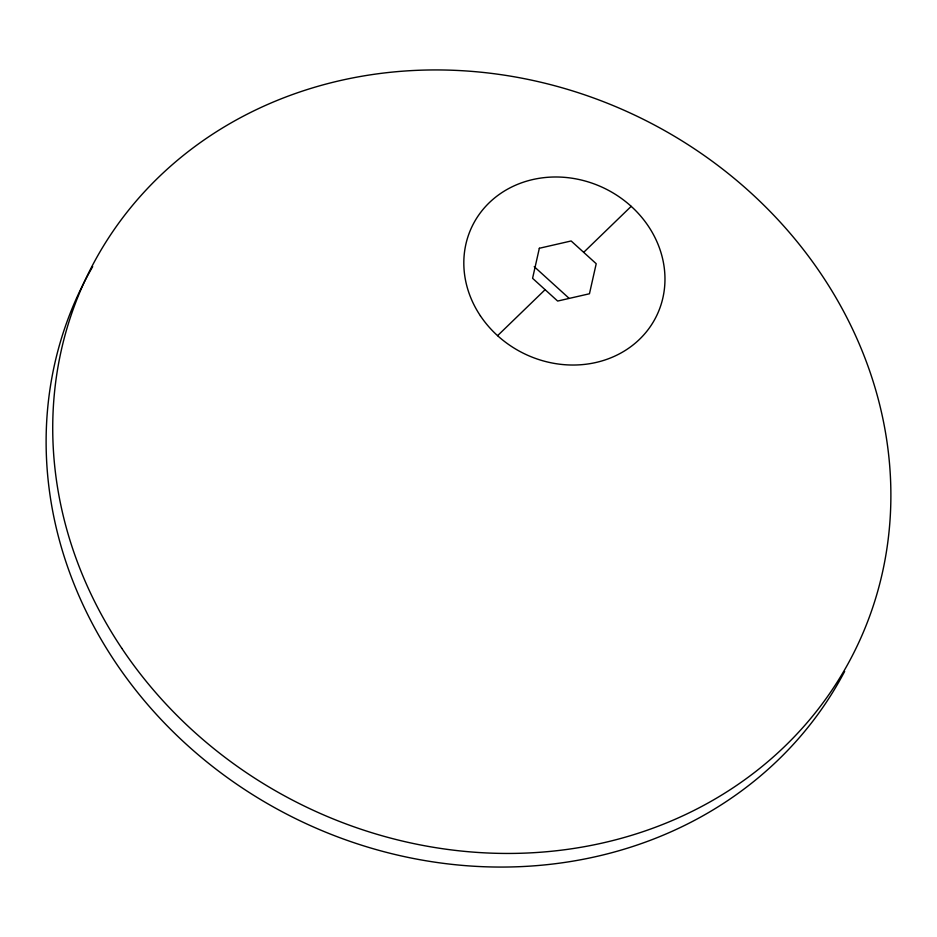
<?xml version="1.0" encoding="UTF-8"?>
<svg xmlns="http://www.w3.org/2000/svg" width="937" height="937" viewBox="0 0 937 937"><rect width="100%" height="100%" fill="white"/><g stroke="black" fill="none" stroke-linecap="round" stroke-linejoin="round"><path stroke-width="1.41" d="M497.582 335.68L545.111 289.685M583.681 252.346L631.198 206.339M534.219 266.658L568.782 298.036M844.647 671.384A427.143 382.928 25.9 0 1 280.222 810.716A427.143 382.928 25.9 0 1 92.693 266.623M539.337 248.27L532.579 278.312L557.644 301.058L589.455 293.761L596.213 263.719L571.148 240.973L539.337 248.27M480.4 315.816A102.52 91.908 25.9 0 0 654.307 320.196A102.52 91.908 25.9 0 0 558.475 177.023A102.52 91.908 25.9 0 0 480.4 315.816M121.845 648.369A427.143 382.928 25.9 0 0 846.439 666.629A427.143 382.928 25.9 0 0 447.125 70.076A427.143 382.928 25.9 0 0 121.845 648.369"/></g></svg>
